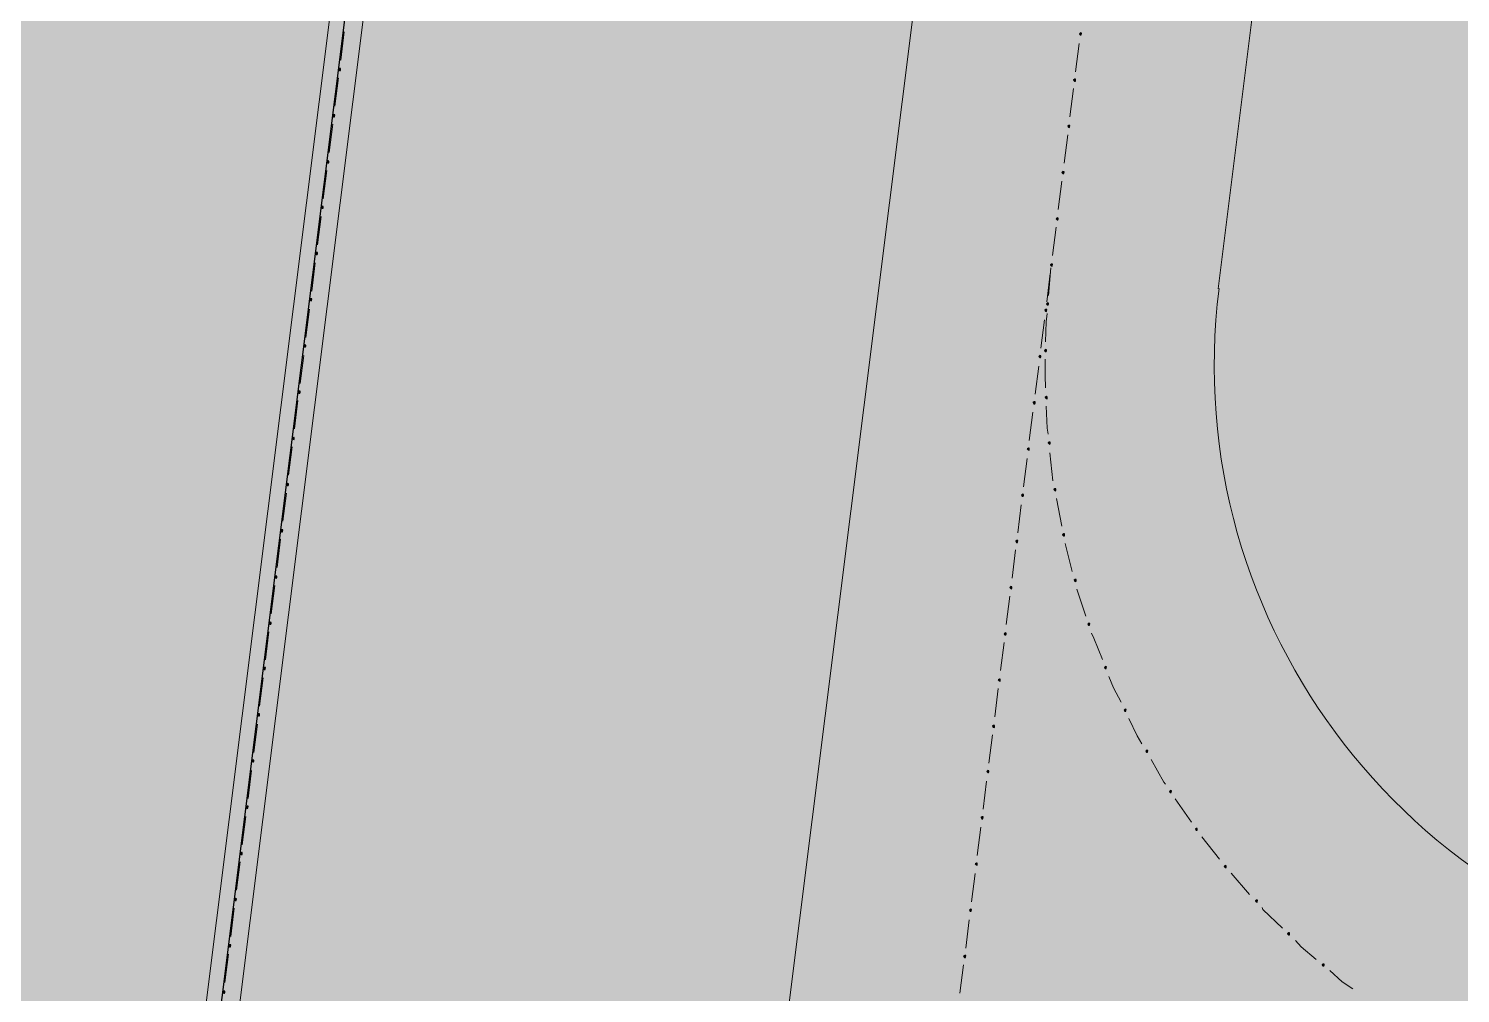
# Model space of a CAD drawing. Header units: metres. Extents: x -4 to 509425, y 7549 to 4732445.
# Drawn here: x 475959.16 to 475971.9, y 4719743.99 to 4719752.58 of the extents above; entities that cross this region are included whole.
import ezdxf

# ---------------------------------------------------------------- set-up
doc = ezdxf.new("R2010")
doc.units = ezdxf.units.M
doc.header["$LTSCALE"] = 0.01
doc.header["$MEASUREMENT"] = 0
doc.layers.get('0').update_dxf_attribs({"lineweight": 0})
for name, color, linetype in [('_SUBESTACIÓN', 1, 'Continuous'), ('NUDO GAROÑA', 211, 'Continuous'), ('SUBESTACION LA VID', 253, 'Continuous')]:
    doc.layers.add(name, color=color, linetype=linetype)

# ---------------------------------------------------------------- blocks, each defined once
blk = doc.blocks.new('A$Cfff6051d')
at = {"layer": 'SUBESTACION LA VID', "transparency": 33554687}
h = blk.add_hatch(color=256, dxfattribs=at)
h.dxf.hatch_style = 2
h.paths.add_polyline_path([(475968.528, 4719752.53), (475968.529, 4719752.539), (475968.52, 4719752.54), (475968.511, 4719752.532), (475968.518, 4719752.523), (475968.527, 4719752.522)])
h = blk.add_hatch(color=256, dxfattribs=at)
h.dxf.hatch_style = 2
h.paths.add_polyline_path([(475961.935, 4719752.213), (475961.936, 4719752.222), (475961.928, 4719752.223), (475961.918, 4719752.215), (475961.926, 4719752.206), (475961.934, 4719752.205)])
h = blk.add_hatch(color=256, dxfattribs=at)
h.dxf.hatch_style = 2
h.paths.add_polyline_path([(475968.476, 4719752.119), (475968.477, 4719752.127), (475968.469, 4719752.128), (475968.459, 4719752.121), (475968.467, 4719752.111), (475968.475, 4719752.11)])
h = blk.add_hatch(color=256, dxfattribs=at)
h.dxf.hatch_style = 2
h.paths.add_polyline_path([(475961.883, 4719751.802), (475961.885, 4719751.81), (475961.876, 4719751.811), (475961.867, 4719751.804), (475961.874, 4719751.794), (475961.882, 4719751.793)])
h = blk.add_hatch(color=256, dxfattribs=at)
h.dxf.hatch_style = 2
h.paths.add_polyline_path([(475968.424, 4719751.707), (475968.425, 4719751.715), (475968.417, 4719751.716), (475968.408, 4719751.709), (475968.415, 4719751.7), (475968.423, 4719751.699)])
h = blk.add_hatch(color=256, dxfattribs=at)
h.dxf.hatch_style = 2
h.paths.add_polyline_path([(475961.832, 4719751.39), (475961.833, 4719751.399), (475961.825, 4719751.4), (475961.815, 4719751.392), (475961.822, 4719751.383), (475961.831, 4719751.382)])
h = blk.add_hatch(color=256, dxfattribs=at)
h.dxf.hatch_style = 2
h.paths.add_polyline_path([(475968.373, 4719751.295), (475968.374, 4719751.304), (475968.365, 4719751.305), (475968.356, 4719751.297), (475968.363, 4719751.288), (475968.372, 4719751.287)])
h = blk.add_hatch(color=256, dxfattribs=at)
h.dxf.hatch_style = 2
h.paths.add_polyline_path([(475961.781, 4719750.987), (475961.782, 4719750.995), (475961.774, 4719750.996), (475961.765, 4719750.989), (475961.772, 4719750.98), (475961.78, 4719750.979)])
h = blk.add_hatch(color=256, dxfattribs=at)
h.dxf.hatch_style = 2
h.paths.add_polyline_path([(475968.321, 4719750.884), (475968.322, 4719750.892), (475968.314, 4719750.893), (475968.304, 4719750.886), (475968.312, 4719750.876), (475968.32, 4719750.875)])
h = blk.add_hatch(color=256, dxfattribs=at)
h.dxf.hatch_style = 2
h.paths.add_polyline_path([(475961.73, 4719750.575), (475961.731, 4719750.584), (475961.722, 4719750.585), (475961.713, 4719750.577), (475961.72, 4719750.568), (475961.729, 4719750.567)])
h = blk.add_hatch(color=256, dxfattribs=at)
h.dxf.hatch_style = 2
h.paths.add_polyline_path([(475968.27, 4719750.472), (475968.271, 4719750.48), (475968.262, 4719750.482), (475968.253, 4719750.474), (475968.26, 4719750.465), (475968.269, 4719750.464)])
h = blk.add_hatch(color=256, dxfattribs=at)
h.dxf.hatch_style = 2
h.paths.add_polyline_path([(475961.678, 4719750.164), (475961.679, 4719750.172), (475961.671, 4719750.173), (475961.661, 4719750.166), (475961.669, 4719750.156), (475961.677, 4719750.155)])
h = blk.add_hatch(color=256, dxfattribs=at)
h.dxf.hatch_style = 2
h.paths.add_polyline_path([(475968.219, 4719750.069), (475968.22, 4719750.077), (475968.212, 4719750.078), (475968.202, 4719750.071), (475968.21, 4719750.062), (475968.218, 4719750.06)])
h = blk.add_hatch(color=256, dxfattribs=at)
h.dxf.hatch_style = 2
h.paths.add_polyline_path([(475968.235, 4719750.127), (475968.236, 4719750.135), (475968.228, 4719750.136), (475968.218, 4719750.129), (475968.225, 4719750.119), (475968.234, 4719750.118)])
h = blk.add_hatch(color=256, dxfattribs=at)
h.dxf.hatch_style = 2
h.paths.add_polyline_path([(475961.626, 4719749.752), (475961.628, 4719749.76), (475961.619, 4719749.762), (475961.61, 4719749.754), (475961.617, 4719749.745), (475961.625, 4719749.744)])
h = blk.add_hatch(color=256, dxfattribs=at)
h.dxf.hatch_style = 2
h.paths.add_polyline_path([(475968.167, 4719749.657), (475968.169, 4719749.666), (475968.16, 4719749.667), (475968.151, 4719749.659), (475968.158, 4719749.65), (475968.166, 4719749.649)])
h = blk.add_hatch(color=256, dxfattribs=at)
h.dxf.hatch_style = 2
h.paths.add_polyline_path([(475968.217, 4719749.711), (475968.218, 4719749.719), (475968.209, 4719749.72), (475968.2, 4719749.713), (475968.207, 4719749.703), (475968.216, 4719749.702)])
h = blk.add_hatch(color=256, dxfattribs=at)
h.dxf.hatch_style = 2
h.paths.add_polyline_path([(475961.575, 4719749.34), (475961.576, 4719749.349), (475961.568, 4719749.35), (475961.558, 4719749.343), (475961.565, 4719749.333), (475961.574, 4719749.332)])
h = blk.add_hatch(color=256, dxfattribs=at)
h.dxf.hatch_style = 2
h.paths.add_polyline_path([(475968.224, 4719749.292), (475968.225, 4719749.3), (475968.217, 4719749.301), (475968.207, 4719749.294), (475968.215, 4719749.284), (475968.223, 4719749.283)])
h = blk.add_hatch(color=256, dxfattribs=at)
h.dxf.hatch_style = 2
h.paths.add_polyline_path([(475968.116, 4719749.246), (475968.117, 4719749.254), (475968.109, 4719749.255), (475968.099, 4719749.248), (475968.106, 4719749.238), (475968.115, 4719749.237)])
h = blk.add_hatch(color=256, dxfattribs=at)
h.dxf.hatch_style = 2
h.paths.add_polyline_path([(475961.523, 4719748.929), (475961.524, 4719748.937), (475961.516, 4719748.938), (475961.506, 4719748.931), (475961.514, 4719748.921), (475961.522, 4719748.92)])
h = blk.add_hatch(color=256, dxfattribs=at)
h.dxf.hatch_style = 2
h.paths.add_polyline_path([(475968.25, 4719748.888), (475968.251, 4719748.896), (475968.243, 4719748.897), (475968.233, 4719748.89), (475968.241, 4719748.88), (475968.249, 4719748.879)])
h = blk.add_hatch(color=256, dxfattribs=at)
h.dxf.hatch_style = 2
h.paths.add_polyline_path([(475968.064, 4719748.834), (475968.065, 4719748.842), (475968.057, 4719748.843), (475968.047, 4719748.836), (475968.055, 4719748.827), (475968.063, 4719748.826)])
h = blk.add_hatch(color=256, dxfattribs=at)
h.dxf.hatch_style = 2
h.paths.add_polyline_path([(475961.472, 4719748.517), (475961.473, 4719748.526), (475961.464, 4719748.527), (475961.455, 4719748.519), (475961.462, 4719748.51), (475961.471, 4719748.509)])
h = blk.add_hatch(color=256, dxfattribs=at)
h.dxf.hatch_style = 2
h.paths.add_polyline_path([(475968.013, 4719748.422), (475968.014, 4719748.431), (475968.005, 4719748.432), (475967.996, 4719748.425), (475968.003, 4719748.415), (475968.012, 4719748.414)])
h = blk.add_hatch(color=256, dxfattribs=at)
h.dxf.hatch_style = 2
h.paths.add_polyline_path([(475968.3, 4719748.472), (475968.301, 4719748.48), (475968.293, 4719748.481), (475968.284, 4719748.474), (475968.291, 4719748.464), (475968.299, 4719748.463)])
h = blk.add_hatch(color=256, dxfattribs=at)
h.dxf.hatch_style = 2
h.paths.add_polyline_path([(475961.42, 4719748.106), (475961.421, 4719748.114), (475961.413, 4719748.115), (475961.403, 4719748.108), (475961.411, 4719748.098), (475961.419, 4719748.097)])
h = blk.add_hatch(color=256, dxfattribs=at)
h.dxf.hatch_style = 2
h.paths.add_polyline_path([(475967.961, 4719748.011), (475967.962, 4719748.019), (475967.954, 4719748.02), (475967.944, 4719748.013), (475967.952, 4719748.003), (475967.96, 4719748.002)])
h = blk.add_hatch(color=256, dxfattribs=at)
h.dxf.hatch_style = 2
h.paths.add_polyline_path([(475968.378, 4719748.069), (475968.379, 4719748.078), (475968.371, 4719748.079), (475968.361, 4719748.072), (475968.369, 4719748.062), (475968.377, 4719748.061)])
h = blk.add_hatch(color=256, dxfattribs=at)
h.dxf.hatch_style = 2
h.paths.add_polyline_path([(475961.368, 4719747.694), (475961.37, 4719747.702), (475961.361, 4719747.703), (475961.352, 4719747.696), (475961.359, 4719747.687), (475961.367, 4719747.686)])
h = blk.add_hatch(color=256, dxfattribs=at)
h.dxf.hatch_style = 2
h.paths.add_polyline_path([(475967.909, 4719747.599), (475967.911, 4719747.608), (475967.902, 4719747.609), (475967.893, 4719747.601), (475967.9, 4719747.592), (475967.908, 4719747.591)])
h = blk.add_hatch(color=256, dxfattribs=at)
h.dxf.hatch_style = 2
h.paths.add_polyline_path([(475968.481, 4719747.664), (475968.482, 4719747.672), (475968.473, 4719747.674), (475968.464, 4719747.666), (475968.471, 4719747.657), (475968.48, 4719747.656)])
h = blk.add_hatch(color=256, dxfattribs=at)
h.dxf.hatch_style = 2
h.paths.add_polyline_path([(475961.317, 4719747.282), (475961.318, 4719747.291), (475961.31, 4719747.292), (475961.3, 4719747.284), (475961.307, 4719747.275), (475961.316, 4719747.274)])
h = blk.add_hatch(color=256, dxfattribs=at)
h.dxf.hatch_style = 2
h.paths.add_polyline_path([(475968.602, 4719747.273), (475968.603, 4719747.282), (475968.595, 4719747.283), (475968.586, 4719747.276), (475968.593, 4719747.266), (475968.601, 4719747.265)])
h = blk.add_hatch(color=256, dxfattribs=at)
h.dxf.hatch_style = 2
h.paths.add_polyline_path([(475967.858, 4719747.188), (475967.859, 4719747.196), (475967.851, 4719747.197), (475967.841, 4719747.19), (475967.848, 4719747.18), (475967.857, 4719747.179)])
h = blk.add_hatch(color=256, dxfattribs=at)
h.dxf.hatch_style = 2
h.paths.add_polyline_path([(475961.266, 4719746.879), (475961.267, 4719746.888), (475961.259, 4719746.889), (475961.25, 4719746.881), (475961.257, 4719746.872), (475961.265, 4719746.871)])
h = blk.add_hatch(color=256, dxfattribs=at)
h.dxf.hatch_style = 2
h.paths.add_polyline_path([(475968.75, 4719746.888), (475968.751, 4719746.896), (475968.743, 4719746.897), (475968.734, 4719746.89), (475968.741, 4719746.881), (475968.749, 4719746.88)])
h = blk.add_hatch(color=256, dxfattribs=at)
h.dxf.hatch_style = 2
h.paths.add_polyline_path([(475967.806, 4719746.776), (475967.807, 4719746.784), (475967.799, 4719746.785), (475967.789, 4719746.778), (475967.797, 4719746.769), (475967.805, 4719746.768)])
h = blk.add_hatch(color=256, dxfattribs=at)
h.dxf.hatch_style = 2
h.paths.add_polyline_path([(475961.215, 4719746.468), (475961.216, 4719746.476), (475961.207, 4719746.477), (475961.198, 4719746.47), (475961.205, 4719746.46), (475961.214, 4719746.459)])
h = blk.add_hatch(color=256, dxfattribs=at)
h.dxf.hatch_style = 2
h.paths.add_polyline_path([(475968.924, 4719746.508), (475968.926, 4719746.516), (475968.917, 4719746.517), (475968.908, 4719746.51), (475968.915, 4719746.5), (475968.923, 4719746.499)])
h = blk.add_hatch(color=256, dxfattribs=at)
h.dxf.hatch_style = 2
h.paths.add_polyline_path([(475967.755, 4719746.364), (475967.756, 4719746.373), (475967.747, 4719746.374), (475967.738, 4719746.366), (475967.745, 4719746.357), (475967.754, 4719746.356)])
h = blk.add_hatch(color=256, dxfattribs=at)
h.dxf.hatch_style = 2
h.paths.add_polyline_path([(475969.118, 4719746.142), (475969.119, 4719746.151), (475969.11, 4719746.152), (475969.101, 4719746.144), (475969.108, 4719746.135), (475969.117, 4719746.134)])
h = blk.add_hatch(color=256, dxfattribs=at)
h.dxf.hatch_style = 2
h.paths.add_polyline_path([(475961.163, 4719746.056), (475961.164, 4719746.064), (475961.156, 4719746.065), (475961.146, 4719746.058), (475961.154, 4719746.049), (475961.162, 4719746.048)])
h = blk.add_hatch(color=256, dxfattribs=at)
h.dxf.hatch_style = 2
h.paths.add_polyline_path([(475967.704, 4719745.961), (475967.705, 4719745.97), (475967.697, 4719745.971), (475967.687, 4719745.963), (475967.695, 4719745.954), (475967.703, 4719745.953)])
h = blk.add_hatch(color=256, dxfattribs=at)
h.dxf.hatch_style = 2
h.paths.add_polyline_path([(475969.329, 4719745.783), (475969.33, 4719745.791), (475969.321, 4719745.793), (475969.312, 4719745.785), (475969.319, 4719745.776), (475969.327, 4719745.775)])
h = blk.add_hatch(color=256, dxfattribs=at)
h.dxf.hatch_style = 2
h.paths.add_polyline_path([(475961.112, 4719745.644), (475961.113, 4719745.653), (475961.104, 4719745.654), (475961.095, 4719745.646), (475961.102, 4719745.637), (475961.11, 4719745.636)])
h = blk.add_hatch(color=256, dxfattribs=at)
h.dxf.hatch_style = 2
h.paths.add_polyline_path([(475967.652, 4719745.55), (475967.654, 4719745.558), (475967.645, 4719745.559), (475967.636, 4719745.552), (475967.643, 4719745.542), (475967.651, 4719745.541)])
h = blk.add_hatch(color=256, dxfattribs=at)
h.dxf.hatch_style = 2
h.paths.add_polyline_path([(475969.559, 4719745.447), (475969.56, 4719745.455), (475969.552, 4719745.456), (475969.543, 4719745.449), (475969.55, 4719745.44), (475969.558, 4719745.439)])
h = blk.add_hatch(color=256, dxfattribs=at)
h.dxf.hatch_style = 2
h.paths.add_polyline_path([(475961.06, 4719745.233), (475961.061, 4719745.241), (475961.053, 4719745.242), (475961.043, 4719745.235), (475961.05, 4719745.225), (475961.059, 4719745.224)])
h = blk.add_hatch(color=256, dxfattribs=at)
h.dxf.hatch_style = 2
h.paths.add_polyline_path([(475967.601, 4719745.138), (475967.602, 4719745.146), (475967.594, 4719745.147), (475967.584, 4719745.14), (475967.591, 4719745.131), (475967.6, 4719745.129)])
h = blk.add_hatch(color=256, dxfattribs=at)
h.dxf.hatch_style = 2
h.paths.add_polyline_path([(475969.817, 4719745.116), (475969.818, 4719745.124), (475969.809, 4719745.126), (475969.8, 4719745.118), (475969.807, 4719745.109), (475969.816, 4719745.108)])
h = blk.add_hatch(color=256, dxfattribs=at)
h.dxf.hatch_style = 2
h.paths.add_polyline_path([(475961.008, 4719744.821), (475961.009, 4719744.829), (475961.001, 4719744.831), (475960.992, 4719744.823), (475960.999, 4719744.814), (475961.007, 4719744.813)])
h = blk.add_hatch(color=256, dxfattribs=at)
h.dxf.hatch_style = 2
h.paths.add_polyline_path([(475970.094, 4719744.808), (475970.095, 4719744.817), (475970.086, 4719744.818), (475970.077, 4719744.81), (475970.084, 4719744.801), (475970.093, 4719744.8)])
h = blk.add_hatch(color=256, dxfattribs=at)
h.dxf.hatch_style = 2
h.paths.add_polyline_path([(475967.549, 4719744.726), (475967.55, 4719744.735), (475967.542, 4719744.736), (475967.532, 4719744.728), (475967.54, 4719744.719), (475967.548, 4719744.718)])
h = blk.add_hatch(color=256, dxfattribs=at)
h.dxf.hatch_style = 2
h.paths.add_polyline_path([(475960.957, 4719744.409), (475960.958, 4719744.418), (475960.949, 4719744.419), (475960.94, 4719744.412), (475960.947, 4719744.402), (475960.956, 4719744.401)])
h = blk.add_hatch(color=256, dxfattribs=at)
h.dxf.hatch_style = 2
h.paths.add_polyline_path([(475970.381, 4719744.516), (475970.382, 4719744.525), (475970.374, 4719744.526), (475970.364, 4719744.518), (475970.372, 4719744.509), (475970.38, 4719744.508)])
h = blk.add_hatch(color=256, dxfattribs=at)
h.dxf.hatch_style = 2
h.paths.add_polyline_path([(475967.498, 4719744.315), (475967.499, 4719744.323), (475967.49, 4719744.324), (475967.481, 4719744.317), (475967.488, 4719744.307), (475967.497, 4719744.306)])
h = blk.add_hatch(color=256, dxfattribs=at)
h.dxf.hatch_style = 2
h.paths.add_polyline_path([(475970.688, 4719744.239), (475970.689, 4719744.247), (475970.68, 4719744.248), (475970.671, 4719744.241), (475970.678, 4719744.232), (475970.687, 4719744.231)])
h = blk.add_hatch(color=256, dxfattribs=at)
h.dxf.hatch_style = 2
h.paths.add_polyline_path([(475960.905, 4719743.998), (475960.906, 4719744.006), (475960.898, 4719744.007), (475960.888, 4719744), (475960.896, 4719743.99), (475960.904, 4719743.989)])
at = {"layer": 'SUBESTACION LA VID', "lineweight": 15}
for p, q in [((475963.966, 4719728.256), (475971.808, 4719790.813)), ((475969.745, 4719750.262), (475972.481, 4719772.086)), ((475961.937, 4719752.298), (475961.969, 4719752.55)), ((475968.477, 4719752.195), (475968.509, 4719752.447)), ((475961.886, 4719751.887), (475961.917, 4719752.139)), ((475968.427, 4719751.792), (475968.458, 4719752.044)), ((475961.834, 4719751.475), (475961.866, 4719751.727)), ((475968.375, 4719751.38), (475968.407, 4719751.632)), ((475961.782, 4719751.064), (475961.814, 4719751.316)), ((475968.323, 4719750.969), (475968.355, 4719751.221)), ((475961.731, 4719750.652), (475961.762, 4719750.904)), ((475968.272, 4719750.557), (475968.303, 4719750.809)), ((475961.679, 4719750.24), (475961.711, 4719750.492)), ((475968.258, 4719750.448), (475968.236, 4719750.203)), ((475968.22, 4719750.146), (475968.252, 4719750.398)), ((475961.628, 4719749.829), (475961.659, 4719750.081)), ((475968.169, 4719749.734), (475968.2, 4719749.986)), ((475961.576, 4719749.417), (475961.608, 4719749.669)), ((475968.117, 4719749.322), (475968.149, 4719749.574)), ((475961.525, 4719749.014), (475961.557, 4719749.266)), ((475968.065, 4719748.911), (475968.097, 4719749.163)), ((475961.474, 4719748.602), (475961.505, 4719748.854)), ((475968.014, 4719748.499), (475968.045, 4719748.751)), ((475968.248, 4719748.802), (475968.276, 4719748.551)), ((475961.422, 4719748.191), (475961.454, 4719748.443)), ((475968.308, 4719748.394), (475968.354, 4719748.149)), ((475967.962, 4719748.087), (475967.994, 4719748.339)), ((475961.371, 4719747.779), (475961.402, 4719748.031)), ((475968.385, 4719747.992), (475968.448, 4719747.745)), ((475967.912, 4719747.684), (475967.943, 4719747.936)), ((475961.319, 4719747.367), (475961.351, 4719747.619)), ((475967.86, 4719747.273), (475967.892, 4719747.525)), ((475968.488, 4719747.586), (475968.569, 4719747.346)), ((475961.267, 4719746.956), (475961.299, 4719747.208)), ((475967.808, 4719746.861), (475967.84, 4719747.113)), ((475961.216, 4719746.544), (475961.247, 4719746.796)), ((475967.757, 4719746.449), (475967.788, 4719746.701)), ((475961.164, 4719746.133), (475961.196, 4719746.385)), ((475967.705, 4719746.038), (475967.737, 4719746.29)), ((475961.113, 4719745.721), (475961.144, 4719745.973)), ((475967.654, 4719745.626), (475967.685, 4719745.878)), ((475969.363, 4719745.719), (475969.508, 4719745.513)), ((475961.061, 4719745.309), (475961.093, 4719745.561)), ((475967.602, 4719745.215), (475967.634, 4719745.467)), ((475969.602, 4719745.382), (475969.757, 4719745.183)), ((475961.01, 4719744.906), (475961.042, 4719745.158)), ((475967.55, 4719744.803), (475967.582, 4719745.055)), ((475969.861, 4719745.059), (475970.024, 4719744.868)), ((475960.959, 4719744.494), (475960.99, 4719744.747)), ((475967.499, 4719744.391), (475967.53, 4719744.643)), ((475960.907, 4719744.083), (475960.939, 4719744.335)), ((475967.448, 4719743.988), (475967.48, 4719744.24))]:
    blk.add_line(p, q, dxfattribs=at)
for points in [[(475956.756, 4719712.129), (475967.964, 4719801.525), (476089.55, 4719786.282), (476086.094, 4719758.712), (476078.306, 4719696.592), (475956.719, 4719711.835)], [(475957.05, 4719712.092), (475968.22, 4719801.186), (476089.218, 4719786.017), (476085.8, 4719758.749), (476078.049, 4719696.923), (475957.05, 4719712.092)], [(475968.224, 4719750.043), (475968.215, 4719749.967), (475968.21, 4719749.789)], [(475968.207, 4719749.635), (475968.206, 4719749.49), (475968.209, 4719749.379)], [(475968.215, 4719749.216), (475968.224, 4719749.019), (475968.234, 4719748.966)], [(475968.618, 4719747.195), (475968.638, 4719747.149), (475968.717, 4719746.96)], [(475968.774, 4719746.808), (475968.813, 4719746.709), (475968.883, 4719746.581)], [(475968.95, 4719746.436), (475969.024, 4719746.282), (475969.066, 4719746.208)], [(475969.151, 4719746.07), (475969.262, 4719745.868), (475969.277, 4719745.849)], [(475970.138, 4719744.752), (475970.144, 4719744.734), (475970.319, 4719744.567)], [(475970.434, 4719744.458), (475970.486, 4719744.401), (475970.617, 4719744.29)], [(475970.741, 4719744.19), (475970.848, 4719744.091), (475970.943, 4719744.028)]]:
    blk.add_lwpolyline(points, dxfattribs=at)
at = {"layer": 'SUBESTACION LA VID'}
for points in [[(475968.528, 4719752.53), (475968.529, 4719752.539), (475968.52, 4719752.54), (475968.511, 4719752.532), (475968.518, 4719752.523), (475968.527, 4719752.522)], [(475961.935, 4719752.213), (475961.936, 4719752.222), (475961.928, 4719752.223), (475961.918, 4719752.215), (475961.926, 4719752.206), (475961.934, 4719752.205)], [(475968.476, 4719752.119), (475968.477, 4719752.127), (475968.469, 4719752.128), (475968.459, 4719752.121), (475968.467, 4719752.111), (475968.475, 4719752.11)], [(475961.883, 4719751.802), (475961.885, 4719751.81), (475961.876, 4719751.811), (475961.867, 4719751.804), (475961.874, 4719751.794), (475961.882, 4719751.793)], [(475968.424, 4719751.707), (475968.425, 4719751.715), (475968.417, 4719751.716), (475968.408, 4719751.709), (475968.415, 4719751.7), (475968.423, 4719751.699)], [(475961.832, 4719751.39), (475961.833, 4719751.399), (475961.825, 4719751.4), (475961.815, 4719751.392), (475961.822, 4719751.383), (475961.831, 4719751.382)], [(475968.373, 4719751.295), (475968.374, 4719751.304), (475968.365, 4719751.305), (475968.356, 4719751.297), (475968.363, 4719751.288), (475968.372, 4719751.287)], [(475961.781, 4719750.987), (475961.782, 4719750.995), (475961.774, 4719750.996), (475961.765, 4719750.989), (475961.772, 4719750.98), (475961.78, 4719750.979)], [(475968.321, 4719750.884), (475968.322, 4719750.892), (475968.314, 4719750.893), (475968.304, 4719750.886), (475968.312, 4719750.876), (475968.32, 4719750.875)], [(475961.73, 4719750.575), (475961.731, 4719750.584), (475961.722, 4719750.585), (475961.713, 4719750.577), (475961.72, 4719750.568), (475961.729, 4719750.567)], [(475968.27, 4719750.472), (475968.271, 4719750.48), (475968.262, 4719750.482), (475968.253, 4719750.474), (475968.26, 4719750.465), (475968.269, 4719750.464)], [(475961.678, 4719750.164), (475961.679, 4719750.172), (475961.671, 4719750.173), (475961.661, 4719750.166), (475961.669, 4719750.156), (475961.677, 4719750.155)], [(475968.219, 4719750.069), (475968.22, 4719750.077), (475968.212, 4719750.078), (475968.202, 4719750.071), (475968.21, 4719750.062), (475968.218, 4719750.06)], [(475968.235, 4719750.127), (475968.236, 4719750.135), (475968.228, 4719750.136), (475968.218, 4719750.129), (475968.225, 4719750.119), (475968.234, 4719750.118)], [(475961.626, 4719749.752), (475961.628, 4719749.76), (475961.619, 4719749.762), (475961.61, 4719749.754), (475961.617, 4719749.745), (475961.625, 4719749.744)], [(475968.167, 4719749.657), (475968.169, 4719749.666), (475968.16, 4719749.667), (475968.151, 4719749.659), (475968.158, 4719749.65), (475968.166, 4719749.649)], [(475968.217, 4719749.711), (475968.218, 4719749.719), (475968.209, 4719749.72), (475968.2, 4719749.713), (475968.207, 4719749.703), (475968.216, 4719749.702)], [(475961.575, 4719749.34), (475961.576, 4719749.349), (475961.568, 4719749.35), (475961.558, 4719749.343), (475961.565, 4719749.333), (475961.574, 4719749.332)], [(475968.224, 4719749.292), (475968.225, 4719749.3), (475968.217, 4719749.301), (475968.207, 4719749.294), (475968.215, 4719749.284), (475968.223, 4719749.283)], [(475968.116, 4719749.246), (475968.117, 4719749.254), (475968.109, 4719749.255), (475968.099, 4719749.248), (475968.106, 4719749.238), (475968.115, 4719749.237)], [(475961.523, 4719748.929), (475961.524, 4719748.937), (475961.516, 4719748.938), (475961.506, 4719748.931), (475961.514, 4719748.921), (475961.522, 4719748.92)], [(475968.25, 4719748.888), (475968.251, 4719748.896), (475968.243, 4719748.897), (475968.233, 4719748.89), (475968.241, 4719748.88), (475968.249, 4719748.879)], [(475968.064, 4719748.834), (475968.065, 4719748.842), (475968.057, 4719748.843), (475968.047, 4719748.836), (475968.055, 4719748.827), (475968.063, 4719748.826)], [(475961.472, 4719748.517), (475961.473, 4719748.526), (475961.464, 4719748.527), (475961.455, 4719748.519), (475961.462, 4719748.51), (475961.471, 4719748.509)], [(475968.013, 4719748.422), (475968.014, 4719748.431), (475968.005, 4719748.432), (475967.996, 4719748.425), (475968.003, 4719748.415), (475968.012, 4719748.414)], [(475968.3, 4719748.472), (475968.301, 4719748.48), (475968.293, 4719748.481), (475968.284, 4719748.474), (475968.291, 4719748.464), (475968.299, 4719748.463)], [(475961.42, 4719748.106), (475961.421, 4719748.114), (475961.413, 4719748.115), (475961.403, 4719748.108), (475961.411, 4719748.098), (475961.419, 4719748.097)], [(475967.961, 4719748.011), (475967.962, 4719748.019), (475967.954, 4719748.02), (475967.944, 4719748.013), (475967.952, 4719748.003), (475967.96, 4719748.002)], [(475968.378, 4719748.069), (475968.379, 4719748.078), (475968.371, 4719748.079), (475968.361, 4719748.072), (475968.369, 4719748.062), (475968.377, 4719748.061)], [(475961.368, 4719747.694), (475961.37, 4719747.702), (475961.361, 4719747.703), (475961.352, 4719747.696), (475961.359, 4719747.687), (475961.367, 4719747.686)], [(475967.909, 4719747.599), (475967.911, 4719747.608), (475967.902, 4719747.609), (475967.893, 4719747.601), (475967.9, 4719747.592), (475967.908, 4719747.591)], [(475968.481, 4719747.664), (475968.482, 4719747.672), (475968.473, 4719747.674), (475968.464, 4719747.666), (475968.471, 4719747.657), (475968.48, 4719747.656)], [(475961.317, 4719747.282), (475961.318, 4719747.291), (475961.31, 4719747.292), (475961.3, 4719747.284), (475961.307, 4719747.275), (475961.316, 4719747.274)], [(475968.602, 4719747.273), (475968.603, 4719747.282), (475968.595, 4719747.283), (475968.586, 4719747.276), (475968.593, 4719747.266), (475968.601, 4719747.265)], [(475967.858, 4719747.188), (475967.859, 4719747.196), (475967.851, 4719747.197), (475967.841, 4719747.19), (475967.848, 4719747.18), (475967.857, 4719747.179)], [(475961.266, 4719746.879), (475961.267, 4719746.888), (475961.259, 4719746.889), (475961.25, 4719746.881), (475961.257, 4719746.872), (475961.265, 4719746.871)], [(475968.75, 4719746.888), (475968.751, 4719746.896), (475968.743, 4719746.897), (475968.734, 4719746.89), (475968.741, 4719746.881), (475968.749, 4719746.88)], [(475967.806, 4719746.776), (475967.807, 4719746.784), (475967.799, 4719746.785), (475967.789, 4719746.778), (475967.797, 4719746.769), (475967.805, 4719746.768)], [(475961.215, 4719746.468), (475961.216, 4719746.476), (475961.207, 4719746.477), (475961.198, 4719746.47), (475961.205, 4719746.46), (475961.214, 4719746.459)], [(475968.924, 4719746.508), (475968.926, 4719746.516), (475968.917, 4719746.517), (475968.908, 4719746.51), (475968.915, 4719746.5), (475968.923, 4719746.499)], [(475967.755, 4719746.364), (475967.756, 4719746.373), (475967.747, 4719746.374), (475967.738, 4719746.366), (475967.745, 4719746.357), (475967.754, 4719746.356)], [(475969.118, 4719746.142), (475969.119, 4719746.151), (475969.11, 4719746.152), (475969.101, 4719746.144), (475969.108, 4719746.135), (475969.117, 4719746.134)], [(475961.163, 4719746.056), (475961.164, 4719746.064), (475961.156, 4719746.065), (475961.146, 4719746.058), (475961.154, 4719746.049), (475961.162, 4719746.048)], [(475967.704, 4719745.961), (475967.705, 4719745.97), (475967.697, 4719745.971), (475967.687, 4719745.963), (475967.695, 4719745.954), (475967.703, 4719745.953)], [(475969.329, 4719745.783), (475969.33, 4719745.791), (475969.321, 4719745.793), (475969.312, 4719745.785), (475969.319, 4719745.776), (475969.327, 4719745.775)], [(475961.112, 4719745.644), (475961.113, 4719745.653), (475961.104, 4719745.654), (475961.095, 4719745.646), (475961.102, 4719745.637), (475961.11, 4719745.636)], [(475967.652, 4719745.55), (475967.654, 4719745.558), (475967.645, 4719745.559), (475967.636, 4719745.552), (475967.643, 4719745.542), (475967.651, 4719745.541)], [(475969.559, 4719745.447), (475969.56, 4719745.455), (475969.552, 4719745.456), (475969.543, 4719745.449), (475969.55, 4719745.44), (475969.558, 4719745.439)], [(475961.06, 4719745.233), (475961.061, 4719745.241), (475961.053, 4719745.242), (475961.043, 4719745.235), (475961.05, 4719745.225), (475961.059, 4719745.224)], [(475967.601, 4719745.138), (475967.602, 4719745.146), (475967.594, 4719745.147), (475967.584, 4719745.14), (475967.591, 4719745.131), (475967.6, 4719745.129)], [(475969.817, 4719745.116), (475969.818, 4719745.124), (475969.809, 4719745.126), (475969.8, 4719745.118), (475969.807, 4719745.109), (475969.816, 4719745.108)], [(475961.008, 4719744.821), (475961.009, 4719744.829), (475961.001, 4719744.831), (475960.992, 4719744.823), (475960.999, 4719744.814), (475961.007, 4719744.813)], [(475970.094, 4719744.808), (475970.095, 4719744.817), (475970.086, 4719744.818), (475970.077, 4719744.81), (475970.084, 4719744.801), (475970.093, 4719744.8)], [(475967.549, 4719744.726), (475967.55, 4719744.735), (475967.542, 4719744.736), (475967.532, 4719744.728), (475967.54, 4719744.719), (475967.548, 4719744.718)], [(475960.957, 4719744.409), (475960.958, 4719744.418), (475960.949, 4719744.419), (475960.94, 4719744.412), (475960.947, 4719744.402), (475960.956, 4719744.401)], [(475970.381, 4719744.516), (475970.382, 4719744.525), (475970.374, 4719744.526), (475970.364, 4719744.518), (475970.372, 4719744.509), (475970.38, 4719744.508)], [(475967.498, 4719744.315), (475967.499, 4719744.323), (475967.49, 4719744.324), (475967.481, 4719744.317), (475967.488, 4719744.307), (475967.497, 4719744.306)], [(475970.688, 4719744.239), (475970.689, 4719744.247), (475970.68, 4719744.248), (475970.671, 4719744.241), (475970.678, 4719744.232), (475970.687, 4719744.231)], [(475960.905, 4719743.998), (475960.906, 4719744.006), (475960.898, 4719744.007), (475960.888, 4719744), (475960.896, 4719743.99), (475960.904, 4719743.989)]]:
    blk.add_lwpolyline(points, close=True, dxfattribs=at)
at = {"layer": 'SUBESTACION LA VID', "lineweight": 0}
for points in [[(475968.528, 4719752.53), (475968.529, 4719752.539), (475968.52, 4719752.54), (475968.511, 4719752.532), (475968.518, 4719752.523), (475968.527, 4719752.522)], [(475961.935, 4719752.213), (475961.936, 4719752.222), (475961.928, 4719752.223), (475961.918, 4719752.215), (475961.926, 4719752.206), (475961.934, 4719752.205)], [(475968.476, 4719752.119), (475968.477, 4719752.127), (475968.469, 4719752.128), (475968.459, 4719752.121), (475968.467, 4719752.111), (475968.475, 4719752.11)], [(475961.883, 4719751.802), (475961.885, 4719751.81), (475961.876, 4719751.811), (475961.867, 4719751.804), (475961.874, 4719751.794), (475961.882, 4719751.793)], [(475968.424, 4719751.707), (475968.425, 4719751.715), (475968.417, 4719751.716), (475968.408, 4719751.709), (475968.415, 4719751.7), (475968.423, 4719751.699)], [(475961.832, 4719751.39), (475961.833, 4719751.399), (475961.825, 4719751.4), (475961.815, 4719751.392), (475961.822, 4719751.383), (475961.831, 4719751.382)], [(475968.373, 4719751.295), (475968.374, 4719751.304), (475968.365, 4719751.305), (475968.356, 4719751.297), (475968.363, 4719751.288), (475968.372, 4719751.287)], [(475961.781, 4719750.987), (475961.782, 4719750.995), (475961.774, 4719750.996), (475961.765, 4719750.989), (475961.772, 4719750.98), (475961.78, 4719750.979)], [(475968.321, 4719750.884), (475968.322, 4719750.892), (475968.314, 4719750.893), (475968.304, 4719750.886), (475968.312, 4719750.876), (475968.32, 4719750.875)], [(475961.73, 4719750.575), (475961.731, 4719750.584), (475961.722, 4719750.585), (475961.713, 4719750.577), (475961.72, 4719750.568), (475961.729, 4719750.567)], [(475968.27, 4719750.472), (475968.271, 4719750.48), (475968.262, 4719750.482), (475968.253, 4719750.474), (475968.26, 4719750.465), (475968.269, 4719750.464)], [(475961.678, 4719750.164), (475961.679, 4719750.172), (475961.671, 4719750.173), (475961.661, 4719750.166), (475961.669, 4719750.156), (475961.677, 4719750.155)], [(475968.219, 4719750.069), (475968.22, 4719750.077), (475968.212, 4719750.078), (475968.202, 4719750.071), (475968.21, 4719750.062), (475968.218, 4719750.06)], [(475968.235, 4719750.127), (475968.236, 4719750.135), (475968.228, 4719750.136), (475968.218, 4719750.129), (475968.225, 4719750.119), (475968.234, 4719750.118)], [(475961.626, 4719749.752), (475961.628, 4719749.76), (475961.619, 4719749.762), (475961.61, 4719749.754), (475961.617, 4719749.745), (475961.625, 4719749.744)], [(475968.167, 4719749.657), (475968.169, 4719749.666), (475968.16, 4719749.667), (475968.151, 4719749.659), (475968.158, 4719749.65), (475968.166, 4719749.649)], [(475968.217, 4719749.711), (475968.218, 4719749.719), (475968.209, 4719749.72), (475968.2, 4719749.713), (475968.207, 4719749.703), (475968.216, 4719749.702)], [(475961.575, 4719749.34), (475961.576, 4719749.349), (475961.568, 4719749.35), (475961.558, 4719749.343), (475961.565, 4719749.333), (475961.574, 4719749.332)], [(475968.224, 4719749.292), (475968.225, 4719749.3), (475968.217, 4719749.301), (475968.207, 4719749.294), (475968.215, 4719749.284), (475968.223, 4719749.283)], [(475968.116, 4719749.246), (475968.117, 4719749.254), (475968.109, 4719749.255), (475968.099, 4719749.248), (475968.106, 4719749.238), (475968.115, 4719749.237)], [(475961.523, 4719748.929), (475961.524, 4719748.937), (475961.516, 4719748.938), (475961.506, 4719748.931), (475961.514, 4719748.921), (475961.522, 4719748.92)], [(475968.25, 4719748.888), (475968.251, 4719748.896), (475968.243, 4719748.897), (475968.233, 4719748.89), (475968.241, 4719748.88), (475968.249, 4719748.879)], [(475968.064, 4719748.834), (475968.065, 4719748.842), (475968.057, 4719748.843), (475968.047, 4719748.836), (475968.055, 4719748.827), (475968.063, 4719748.826)], [(475961.472, 4719748.517), (475961.473, 4719748.526), (475961.464, 4719748.527), (475961.455, 4719748.519), (475961.462, 4719748.51), (475961.471, 4719748.509)], [(475968.013, 4719748.422), (475968.014, 4719748.431), (475968.005, 4719748.432), (475967.996, 4719748.425), (475968.003, 4719748.415), (475968.012, 4719748.414)], [(475968.3, 4719748.472), (475968.301, 4719748.48), (475968.293, 4719748.481), (475968.284, 4719748.474), (475968.291, 4719748.464), (475968.299, 4719748.463)], [(475961.42, 4719748.106), (475961.421, 4719748.114), (475961.413, 4719748.115), (475961.403, 4719748.108), (475961.411, 4719748.098), (475961.419, 4719748.097)], [(475967.961, 4719748.011), (475967.962, 4719748.019), (475967.954, 4719748.02), (475967.944, 4719748.013), (475967.952, 4719748.003), (475967.96, 4719748.002)], [(475968.378, 4719748.069), (475968.379, 4719748.078), (475968.371, 4719748.079), (475968.361, 4719748.072), (475968.369, 4719748.062), (475968.377, 4719748.061)], [(475961.368, 4719747.694), (475961.37, 4719747.702), (475961.361, 4719747.703), (475961.352, 4719747.696), (475961.359, 4719747.687), (475961.367, 4719747.686)], [(475967.909, 4719747.599), (475967.911, 4719747.608), (475967.902, 4719747.609), (475967.893, 4719747.601), (475967.9, 4719747.592), (475967.908, 4719747.591)], [(475968.481, 4719747.664), (475968.482, 4719747.672), (475968.473, 4719747.674), (475968.464, 4719747.666), (475968.471, 4719747.657), (475968.48, 4719747.656)], [(475961.317, 4719747.282), (475961.318, 4719747.291), (475961.31, 4719747.292), (475961.3, 4719747.284), (475961.307, 4719747.275), (475961.316, 4719747.274)], [(475968.602, 4719747.273), (475968.603, 4719747.282), (475968.595, 4719747.283), (475968.586, 4719747.276), (475968.593, 4719747.266), (475968.601, 4719747.265)], [(475967.858, 4719747.188), (475967.859, 4719747.196), (475967.851, 4719747.197), (475967.841, 4719747.19), (475967.848, 4719747.18), (475967.857, 4719747.179)], [(475961.266, 4719746.879), (475961.267, 4719746.888), (475961.259, 4719746.889), (475961.25, 4719746.881), (475961.257, 4719746.872), (475961.265, 4719746.871)], [(475968.75, 4719746.888), (475968.751, 4719746.896), (475968.743, 4719746.897), (475968.734, 4719746.89), (475968.741, 4719746.881), (475968.749, 4719746.88)], [(475967.806, 4719746.776), (475967.807, 4719746.784), (475967.799, 4719746.785), (475967.789, 4719746.778), (475967.797, 4719746.769), (475967.805, 4719746.768)], [(475961.215, 4719746.468), (475961.216, 4719746.476), (475961.207, 4719746.477), (475961.198, 4719746.47), (475961.205, 4719746.46), (475961.214, 4719746.459)], [(475968.924, 4719746.508), (475968.926, 4719746.516), (475968.917, 4719746.517), (475968.908, 4719746.51), (475968.915, 4719746.5), (475968.923, 4719746.499)], [(475967.755, 4719746.364), (475967.756, 4719746.373), (475967.747, 4719746.374), (475967.738, 4719746.366), (475967.745, 4719746.357), (475967.754, 4719746.356)], [(475969.118, 4719746.142), (475969.119, 4719746.151), (475969.11, 4719746.152), (475969.101, 4719746.144), (475969.108, 4719746.135), (475969.117, 4719746.134)], [(475961.163, 4719746.056), (475961.164, 4719746.064), (475961.156, 4719746.065), (475961.146, 4719746.058), (475961.154, 4719746.049), (475961.162, 4719746.048)], [(475967.704, 4719745.961), (475967.705, 4719745.97), (475967.697, 4719745.971), (475967.687, 4719745.963), (475967.695, 4719745.954), (475967.703, 4719745.953)], [(475969.329, 4719745.783), (475969.33, 4719745.791), (475969.321, 4719745.793), (475969.312, 4719745.785), (475969.319, 4719745.776), (475969.327, 4719745.775)], [(475961.112, 4719745.644), (475961.113, 4719745.653), (475961.104, 4719745.654), (475961.095, 4719745.646), (475961.102, 4719745.637), (475961.11, 4719745.636)], [(475967.652, 4719745.55), (475967.654, 4719745.558), (475967.645, 4719745.559), (475967.636, 4719745.552), (475967.643, 4719745.542), (475967.651, 4719745.541)], [(475969.559, 4719745.447), (475969.56, 4719745.455), (475969.552, 4719745.456), (475969.543, 4719745.449), (475969.55, 4719745.44), (475969.558, 4719745.439)], [(475961.06, 4719745.233), (475961.061, 4719745.241), (475961.053, 4719745.242), (475961.043, 4719745.235), (475961.05, 4719745.225), (475961.059, 4719745.224)], [(475967.601, 4719745.138), (475967.602, 4719745.146), (475967.594, 4719745.147), (475967.584, 4719745.14), (475967.591, 4719745.131), (475967.6, 4719745.129)], [(475969.817, 4719745.116), (475969.818, 4719745.124), (475969.809, 4719745.126), (475969.8, 4719745.118), (475969.807, 4719745.109), (475969.816, 4719745.108)], [(475961.008, 4719744.821), (475961.009, 4719744.829), (475961.001, 4719744.831), (475960.992, 4719744.823), (475960.999, 4719744.814), (475961.007, 4719744.813)], [(475970.094, 4719744.808), (475970.095, 4719744.817), (475970.086, 4719744.818), (475970.077, 4719744.81), (475970.084, 4719744.801), (475970.093, 4719744.8)], [(475967.549, 4719744.726), (475967.55, 4719744.735), (475967.542, 4719744.736), (475967.532, 4719744.728), (475967.54, 4719744.719), (475967.548, 4719744.718)], [(475960.957, 4719744.409), (475960.958, 4719744.418), (475960.949, 4719744.419), (475960.94, 4719744.412), (475960.947, 4719744.402), (475960.956, 4719744.401)], [(475970.381, 4719744.516), (475970.382, 4719744.525), (475970.374, 4719744.526), (475970.364, 4719744.518), (475970.372, 4719744.509), (475970.38, 4719744.508)], [(475967.498, 4719744.315), (475967.499, 4719744.323), (475967.49, 4719744.324), (475967.481, 4719744.317), (475967.488, 4719744.307), (475967.497, 4719744.306)], [(475970.688, 4719744.239), (475970.689, 4719744.247), (475970.68, 4719744.248), (475970.671, 4719744.241), (475970.678, 4719744.232), (475970.687, 4719744.231)], [(475960.905, 4719743.998), (475960.906, 4719744.006), (475960.898, 4719744.007), (475960.888, 4719744), (475960.896, 4719743.99), (475960.904, 4719743.989)]]:
    blk.add_lwpolyline(points, close=True, dxfattribs=at)
at = {"layer": 'SUBESTACION LA VID', "lineweight": 15}
blk.add_open_spline([(475969.754, 4719750.265), (475969.376, 4719747.251), (475971.513, 4719744.502), (475974.526, 4719744.125)], degree=3, dxfattribs=at)

msp = doc.modelspace()

# ---------------------------------------------------------------- hatches: boundary and pattern name
at = {"layer": '_SUBESTACIÓN', "transparency": 33554559}
h = msp.add_hatch(color=1, dxfattribs=at)
h.dxf.hatch_style = 1
h.paths.add_polyline_path([(475968.64, 4719805.825), (476089.939, 4719790.615), (476078.169, 4719696.74), (475956.869, 4719711.95)])

# ---------------------------------------------------------------- linework, layer by layer
at = {"layer": '_SUBESTACIÓN', "color": 1}
msp.add_lwpolyline([(475959.371, 4719731.906), (475968.64, 4719805.825)], dxfattribs=at)
at = {"layer": 'NUDO GAROÑA', "color": 1, "const_width": 10}
for points in [[(475959.381, 4719731.906), (475968.088, 4719801.356)], [(475955.812, 4719731.929), (475962.313, 4719783.788)]]:
    msp.add_lwpolyline(points, dxfattribs=at)

# ---------------------------------------------------------------- block references
at = {"linetype": 'Continuous'}
msp.add_blockref('A$Cfff6051d', (0, 0), dxfattribs=at)

doc.saveas('drawing.dxf')
